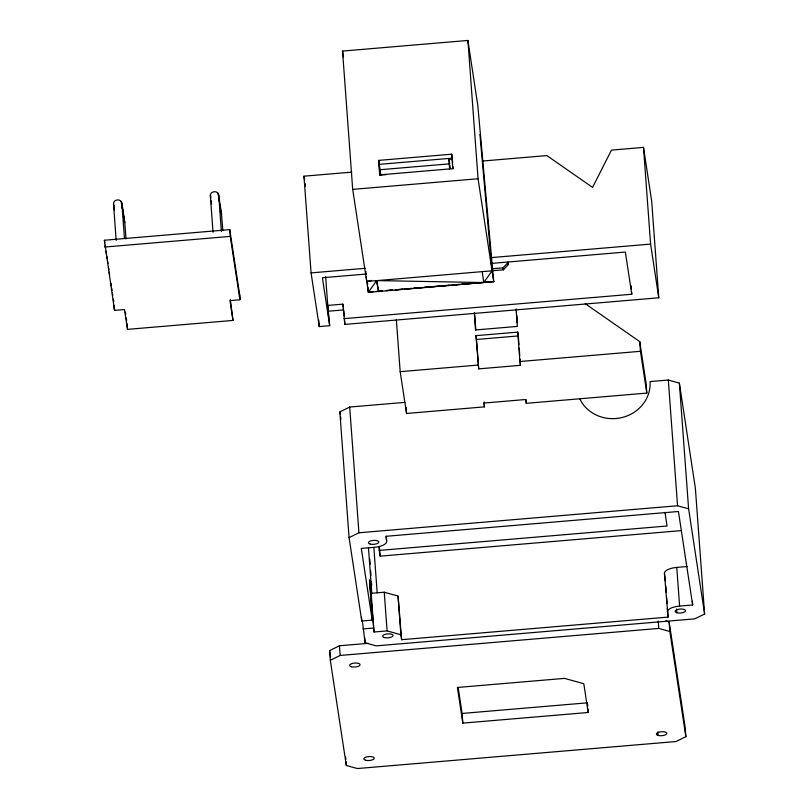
<?xml version="1.0" encoding="UTF-8"?>
<svg xmlns="http://www.w3.org/2000/svg" width="809" height="809" viewBox="0 0 809 809"><rect width="100%" height="100%" fill="white"/><g stroke="black" fill="none" stroke-linecap="round" stroke-linejoin="round"><path stroke-width="1.21" d="M116.183 240.425L113.513 204.05C113.098 199.054 121.502 198.296 121.866 203.342L124.808 222.606L126.002 238.918M213.02 232.213L210.35 195.829C209.935 190.843 218.339 190.085 218.713 195.121L221.383 231.505M366.265 276.486L366.71 281.481L482.144 271.632L483.802 282.503L493.733 281.744L477.806 105.514L467.905 40.45L342.541 51.078L352.694 189.377L368.368 292.362L483.802 282.503L492.074 270.853L479.939 134.537M491.832 268.79L503.117 267.83L507.981 262.551L508.285 264.533L503.42 269.812L492.135 270.772M667.405 608.368L668.042 617.105L401.648 639.697L400.89 634.741L387.086 630.899L374.021 632.011L369.491 579.871L372.211 620.129L361.765 621.009L349.073 537.621L339.841 411.902L349.69 407.048L404.925 402.366M349.073 537.621L358.923 532.777L677.548 505.746L688.601 508.821L704.609 614.001L694.769 618.855L376.134 645.875L365.081 642.801L362.422 621.413M665.817 620.908L669.124 621.828L685.132 727.008L685.85 736.675L676 741.529L357.366 768.55L346.323 765.476L330.315 660.296L329.607 650.628L339.446 645.774L368.408 643.317M330.315 660.296L340.154 655.452L658.789 628.421L669.842 631.495L685.85 736.675M366.71 281.481L371.614 280.42M483.802 282.503L493.702 281.441L490.224 281.744M452.656 162.73L451.715 154.195L378.612 160.394L379.674 174.865L385.944 174.693M380.857 175.169L378.612 160.394L379.209 164.358L452.322 158.16M449.642 169.212L448.914 159.322L452.383 159.029M343.421 307.602L342.895 304.154L327.746 305.438L329.688 325.693L319.242 326.573L311.071 272.896L303.972 176.19L351.794 172.135M379.482 169.779L449.956 163.802M482.68 161.031L546.864 155.581L592.562 187.395L611.503 150.1L643.499 147.39L651.67 201.067L658.769 297.783L344.836 324.409L342.895 304.154M379.674 174.865L452.777 168.666L451.715 154.195M352.694 189.377L478.058 178.749L493.733 281.744M104.391 240.253L229.756 229.625L239.757 295.315L239.899 299.775L229.978 300.614L232.992 320.425L127.478 329.374L124.465 309.564L114.534 310.413L104.391 240.253L104.765 242.71M104.887 247.028L230.252 236.39L239.899 299.775L239.656 294.678M311.071 272.896L365.142 268.315M490.891 257.646L650.598 244.096L658.769 297.783M366.396 274.018L322.397 277.75L329.688 325.693M490.841 263.471L625.357 252.054L631.778 294.254L343.967 318.655M368.348 292.079L372.989 291.685M376.468 291.392L382.566 290.876L378.299 291.523L376.63 280.581L483.276 282.553L395.156 289.834L402.7 289.167M392.638 290.016L386.338 290.552L392.638 290.047M405.218 288.955L411.518 288.419M414.036 288.206L421.58 287.559M424.098 287.347L430.398 286.811M432.916 286.598L440.46 285.961M442.978 285.749L449.278 285.213M453.05 284.889L459.34 284.363M461.858 284.151L487.898 281.937M328.626 311.182L343.774 309.898M520.025 359.196L520.48 365.324L478.695 368.864L475.955 335.664L517.74 332.125L518.175 334.977M475.955 335.664L476.531 339.467L518.316 335.927M396.339 319.454L400.182 371.675L478.109 365.061M517.74 332.125L519.904 361.522L640.455 351.298L646.816 393.093L526.265 403.317L525.678 399.515L483.893 403.054L484.47 406.856L406.543 413.47L400.182 371.675M704.609 614.001L695.376 488.282L679.368 383.102L668.315 380.028L650.042 381.575A36.708 33.927 -8.7 0 1 621.878 417.565A36.708 33.927 -8.7 0 1 579.649 398.483M378.966 546.783L379.229 550.413L667.041 526.002L664.968 512.35M379.229 550.413L380.109 556.157L681.067 530.623M401.648 639.697L398.048 596.061L384.245 592.218L371.179 593.331L374.021 632.011M668.042 617.105L664.452 573.47A13.106 4.996 -4.2 0 1 676.759 567.412L687.438 566.502M362.968 628.937L373.424 628.047M667.294 612.15A13.106 4.996 -4.2 0 1 679.6 606.093L692.656 604.98L692.383 601.239M458.177 687.63L462.111 713.447L587.476 702.819M588.183 712.486L583.805 683.736L564.551 678.377L457.398 687.468L462.819 723.125L588.183 712.486L587.921 708.866M482.144 271.632L492.074 270.853M585.271 303.709L639.747 341.62L646.108 383.415L646.816 393.093M220.22 211.766L220.938 212.514L220.392 208.894M124.101 220.726L124.808 222.606M221.423 213.404L222.839 230.707M378.814 291.493L376.63 280.581L368.368 292.362L367.893 287.053M379.209 164.358L380.078 175.148M692.656 604.98L678.427 511.49L385.913 536.306L386.662 541.251A13.106 4.996 -4.2 0 1 374.365 547.309L361.299 548.421L372.211 620.129M664.452 573.47L665.382 580.913M519.904 361.522L520.48 365.324M503.117 267.83L503.42 269.812M448.914 159.322L449.491 163.054M449.865 165.542L450.239 168.019M342.541 51.078L343.471 57.217M303.972 176.19L304.538 179.932M305.114 183.673L305.489 186.171M339.841 411.902L340.225 414.37M340.599 416.847L340.973 419.325M329.607 650.628L330.547 656.807M218.491 194.13L221.646 214.395M218.005 193.24L218.379 195.647M218.926 199.257L219.29 201.674M219.664 204.08L220.028 206.487M230.363 299.664L232.992 320.425M210.421 194.817L210.785 197.224M210.35 195.829L210.714 198.245M211.088 200.652L211.634 204.262M121.653 202.351L124.586 221.626M121.168 201.451L122.27 208.682M122.634 211.088L122.998 213.495M123.373 215.902L123.737 218.319M113.948 205.446L114.494 209.056M113.513 204.05L114.423 210.067M125.375 312.112L125.739 314.438M126.265 317.937L126.619 320.273M105.14 245.167L105.514 247.615M106.07 251.306L106.444 253.753M106.818 256.21L107.192 258.668M107.567 261.125L107.941 263.582M108.497 267.263L108.871 269.71M109.245 272.168L109.62 274.625M110.934 283.221L111.308 285.678M111.682 288.125L112.046 290.583M112.421 293.04L112.795 295.497M113.361 299.178L113.735 301.636M367.438 282.028L367.66 284.535M365.82 271.48L366.042 273.978M679.368 383.102L688.601 508.821M668.315 380.028L677.548 505.746M676.759 567.412L679.6 606.093M643.499 147.39L650.598 244.096M676.597 608.995L676.87 612.757A5.248 2.002 -4.2 0 0 685.476 611.129A5.248 2.002 -4.2 0 0 678.711 609.248A5.248 2.002 -4.2 0 0 676.87 612.757M669.124 621.828L669.842 631.495M665.756 585.908L666.211 592.148M666.576 597.133L667.041 603.372M639.747 341.62L640.455 351.298M658.253 621.17L658.789 628.421M631.151 285.789L631.424 289.41M631.596 291.827L631.778 294.254M657.838 731.811L658.101 735.432A5.248 2.002 -4.2 0 0 666.707 733.803A5.248 2.002 -4.2 0 0 659.942 731.923A5.248 2.002 -4.2 0 0 658.101 735.432M587.567 704.022L587.739 706.439M525.992 399.636L526.265 403.317M516.354 309.2L516.536 311.667M516.809 315.379L517.356 322.801M518.407 337.151L518.953 344.503M519.216 348.173L519.762 355.525M516.051 309.099L517.325 326.411L475.53 329.961L474.266 312.648M508.103 262.055L508.285 264.533M467.905 40.45L478.058 178.749M484.116 401.962L484.47 406.856M474.57 312.739L475.844 330.052M476.531 339.467L478.695 368.864M452.929 166.442L453.111 168.919M462.111 713.447L462.819 723.125M406.078 407.251L406.543 413.47M398.048 596.061L400.89 634.741M386.298 536.296L386.662 541.251M384.245 592.218L387.086 630.899M379.482 547.693L380.109 556.157M373.879 547.885L377.176 592.805M369.764 559.13L370.128 564.156M370.593 570.446L370.967 575.472M371.422 581.752L371.705 585.524M368.449 547.592L371.837 593.766M343.855 311.111L344.219 315.945M344.482 319.565L344.836 324.409M349.69 407.048L358.923 532.777M364.717 637.775L365.081 642.801M361.492 617.247L361.765 621.009M325.633 276.678L328.818 319.949M318.776 320.293L319.242 326.573M339.446 645.774L340.154 655.452M345.696 757.012L345.878 759.429M346.05 761.845L346.323 765.476M229.756 229.625L230.252 236.39M121.866 203.342L124.455 238.463M127.064 323.731L127.387 328.242M114.393 305.954L114.291 305.317L114.534 310.413L114.393 305.954M351.359 666.747A5.248 2.002 -4.2 0 0 359.965 665.119A5.248 2.002 -4.2 0 0 353.199 663.238A5.248 2.002 -4.2 0 0 351.359 666.747M365.587 760.248A5.248 2.002 -4.2 0 0 374.193 758.609A5.248 2.002 -4.2 0 0 367.428 756.728A5.248 2.002 -4.2 0 0 365.587 760.248M370.128 544.073A5.248 2.002 -4.2 0 0 378.733 542.445A5.248 2.002 -4.2 0 0 371.968 540.564A5.248 2.002 -4.2 0 0 370.128 544.073M384.356 637.563A5.248 2.002 -4.2 0 0 392.962 635.935A5.248 2.002 -4.2 0 0 386.196 634.054A5.248 2.002 -4.2 0 0 384.356 637.563"/></g></svg>
